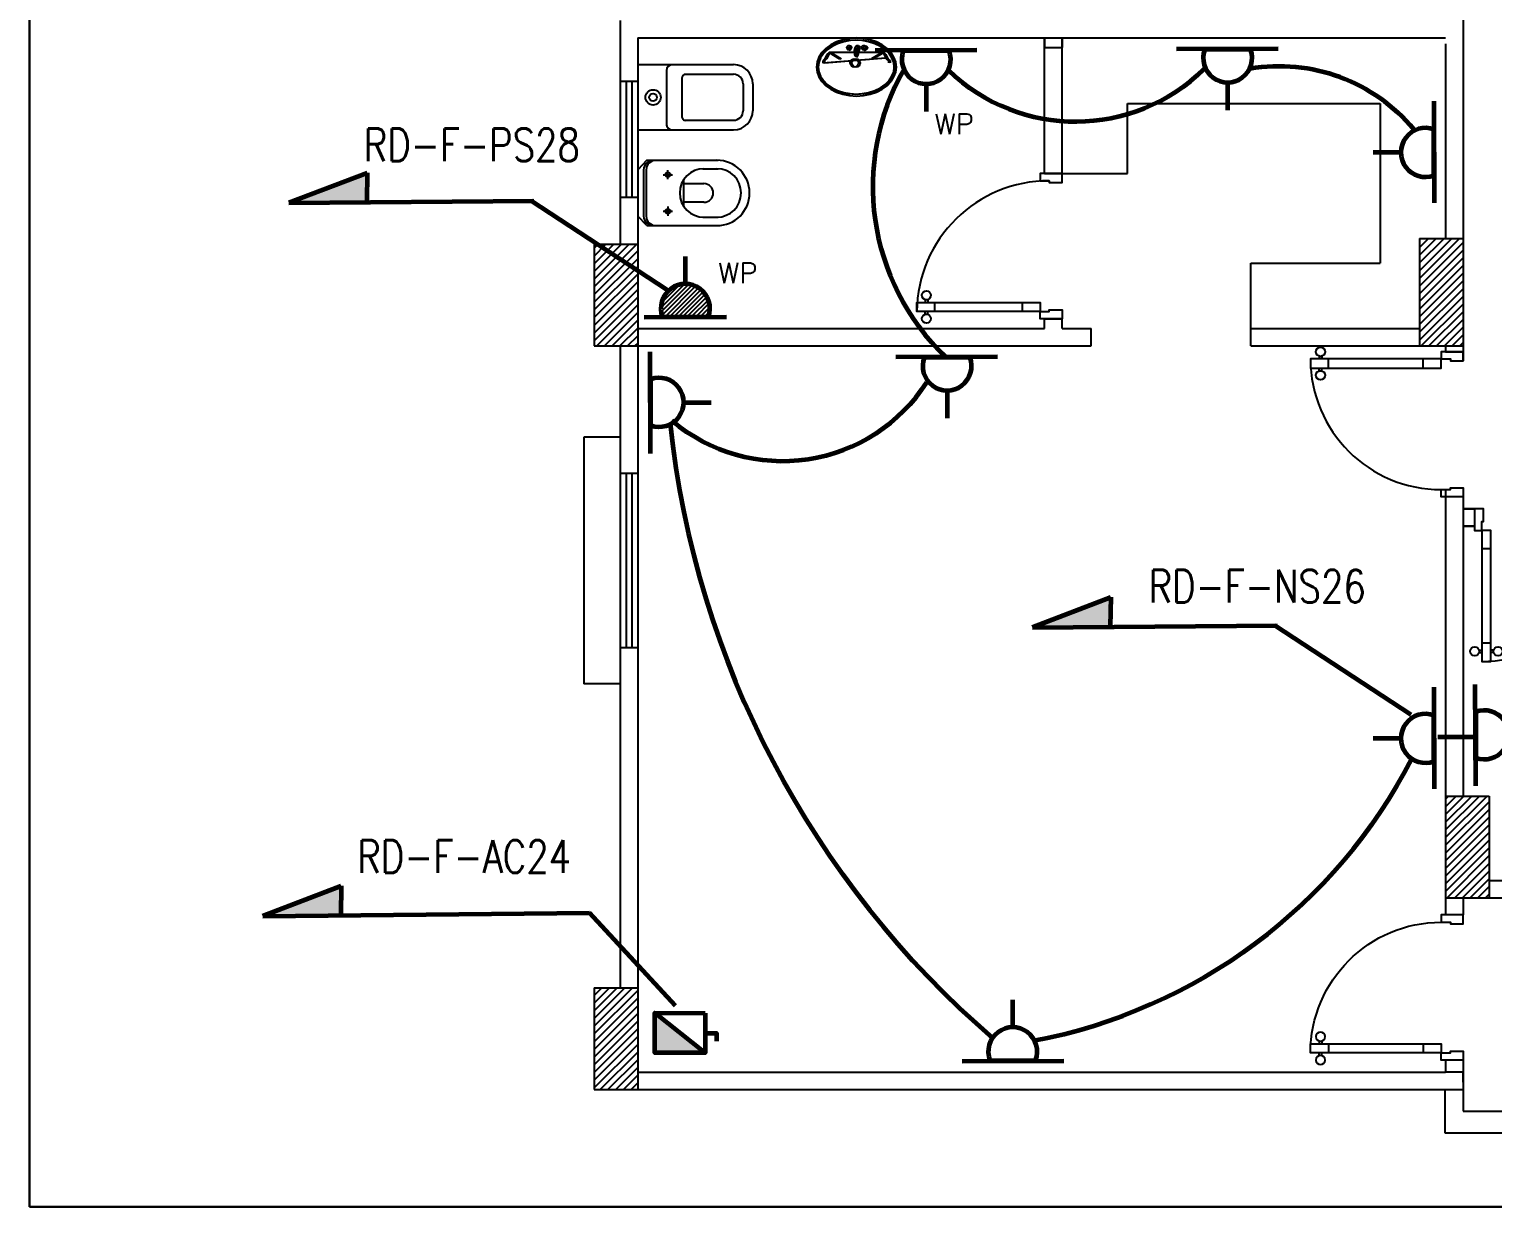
# Model space of a CAD drawing. Header units: millimetres. Extents: x -210 to 391, y -770 to -263.
# Drawn here: x -209.9 to -35.5, y -770.2 to -629.9 of the extents above; entities that cross this region are included whole.
import ezdxf
from ezdxf.enums import TextEntityAlignment as Align

# ---------------------------------------------------------------- set-up
doc = ezdxf.new("R2010")
doc.units = ezdxf.units.MM
doc.header["$MEASUREMENT"] = 0
for name, color, linetype in [('BATH', 4, 'Continuous'), ('COL', 6, 'Continuous'), ('DOOR', 1, 'Continuous'), ('hh', 2, 'Continuous'), ('TEXT', 3, 'Continuous'), ('veportes', 5, 'Continuous'), ('WALL', 5, 'Continuous')]:
    doc.layers.add(name, color=color, linetype=linetype)
for name, color, linetype, lineweight in [('circuits1', 3, 'Continuous', 60), ('frame', 5, 'Continuous', 30), ('sockets', 1, 'Continuous', 60), ('Wiring1', 6, 'Continuous', 60)]:
    doc.layers.add(name, color=color, linetype=linetype, lineweight=lineweight)
doc.styles.add('ROMDIM', font='romans.shx', dxfattribs={"width": 0.65})
pattern_1 = [(45, (4817.4196, 2599.4955), (-0.458930686, 0.458930686), [])]

# ---------------------------------------------------------------- blocks, each defined once
blk = doc.blocks.new('116')
at = {"layer": 'DOOR'}
for p, q in [((-0.132, 0.99), (-0.113, 0.99)), ((-0.132, 0.972), (-0.113, 0.972)), ((-0.113, 0.925), (-0.05, 0.925)), ((-0.03, 0.99), (-0.05, 0.99)), ((-0.03, 0.972), (-0.05, 0.972)), ((-0.113, 0.275), (-0.05, 0.275))]:
    blk.add_line(p, q, dxfattribs=at)
for points in [[(-0.05, 0.15), (-0.05, 1.05), (-0.113, 1.05), (-0.113, 0.15)], [(-1, 0), (-1, 0.15), (-0.95, 0.15), (-0.95, 0.087), (-0.938, 0.087), (-0.938, 0)], [(0, 0), (0, 0.15), (-0.05, 0.15), (-0.05, 0.087), (-0.062, 0.087), (-0.062, 0)]]:
    blk.add_lwpolyline(points, close=True, dxfattribs=at)
for centre in [(-0.162, 0.981), (-0.001, 0.981)]:
    blk.add_circle(centre, 0.0312, dxfattribs=at)
blk.add_arc((-0.05, 0.15), 0.9, 90, 180, dxfattribs=at)
blk = doc.blocks.new('A$C06642F28')
at = {"layer": 'DOOR'}
for p, q in [((0.275, 0.888), (0.275, 0.95)), ((0.877, 0.888), (0.877, 0.95)), ((0.924, 0.97), (0.924, 0.95)), ((0.942, 0.97), (0.942, 0.95)), ((0.924, 0.868), (0.924, 0.888)), ((0.942, 0.868), (0.942, 0.888))]:
    blk.add_line(p, q, dxfattribs=at)
for points in [[(0, 1), (0.15, 1), (0.15, 0.95), (0.088, 0.95), (0.088, 0.938), (0, 0.938)], [(0.15, 0.95), (1, 0.95), (1, 0.888), (0.15, 0.888)], [(0, 0), (0.15, 0), (0.15, 0.05), (0.088, 0.05), (0.088, 0.063), (0, 0.063)]]:
    blk.add_lwpolyline(points, close=True, dxfattribs=at)
for centre in [(0.933, 0.999), (0.933, 0.838)]:
    blk.add_circle(centre, 0.0312, dxfattribs=at)
blk.add_arc((0.09, 0.959), 0.909, 269.8324, 359.4559, dxfattribs=at)
blk = doc.blocks.new('BE-2')
at = {"layer": 'BATH', "color": 4, "linetype": 'Continuous'}
for p, q in [((-0.225, 0.064), (-0.225, 0.554)), ((-0.167, 0.448), (-0.167, 0.554)), ((0.167, 0.448), (0.167, 0.554)), ((0.225, 0.064), (0.225, 0.554)), ((-0.064, 0.456), (-0.064, 0.316)), ((0.064, 0.456), (0.064, 0.316)), ((-0.092, 0.316), (0.092, 0.316)), ((-0.094, 0.208), (-0.157, 0.208)), ((-0.126, 0.176), (-0.126, 0.24)), ((0.094, 0.208), (0.157, 0.208)), ((0.126, 0.176), (0.126, 0.24)), ((-0.225, 0.064), (-0.16, 0)), ((-0.16, 0.059), (0.16, 0.059)), ((-0.16, 0.04), (0.16, 0.04)), ((-0.16, 0), (0.16, 0)), ((0.225, 0.064), (0.16, 0))]:
    blk.add_line(p, q, dxfattribs=at)
for centre in [(-0.126, 0.208), (0.126, 0.208)]:
    blk.add_circle(centre, 0.0169, dxfattribs=at)
for centre, radius, start, end in [((0, 0.545), 0.225, 0, 180), ((0, 0.545), 0.167, 0, 180), ((0, 0.456), 0.0642, 360, 180), ((0, 0.456), 0.167, 180, 0), ((-0.16, 0.123), 0.0642, 180, 270), ((-0.16, 0.105), 0.0642, 180, 270), ((0.16, 0.123), 0.0642, 270, 0), ((0.16, 0.105), 0.0642, 270, 0)]:
    blk.add_arc(centre, radius, start, end, dxfattribs=at)
blk = doc.blocks.new('BE-1')
at = {"layer": 'BATH', "color": 4, "linetype": 'Continuous'}
for p, q in [((-0.317, 0.792), (-0.132, 0.792)), ((-0.317, 0.726), (-0.132, 0.726)), ((-0.449, 0), (-0.449, 0.66)), ((-0.383, 0.33), (-0.383, 0.66)), ((-0.066, 0.33), (-0.066, 0.66)), ((0, 0), (0, 0.66)), ((-0.356, 0.304), (-0.092, 0.304)), ((-0.409, 0.198), (-0.04, 0.198)), ((-0.449, 0), (0, 0))]:
    blk.add_line(p, q, dxfattribs=at)
for radius in [0.0528, 0.0264]:
    blk.add_circle((-0.224, 0.106), radius, dxfattribs=at)
for centre, radius, start, end in [((-0.317, 0.66), 0.132, 90, 180), ((-0.317, 0.66), 0.066, 90, 180), ((-0.132, 0.66), 0.132, 0, 90), ((-0.132, 0.66), 0.066, 0, 90), ((-0.356, 0.33), 0.0264, 180, 270), ((-0.092, 0.33), 0.0264, 270, 0), ((-0.409, 0.238), 0.0396, 180, 270), ((-0.04, 0.238), 0.0396, 270, 0)]:
    blk.add_arc(centre, radius, start, end, dxfattribs=at)
blk = doc.blocks.new('SKIN-3')
at = {"layer": 'BATH', "color": 4, "linetype": 'Continuous'}
for p, q in [((0, 0), (-0.0477, -0.0031)), ((0.0478, -0.0031), (0, 0)), ((-0.2381, -0.1), (-0.2584, -0.1317)), ((-0.2123, -0.0805), (-0.2391, -0.107)), ((-0.2106, -0.0714), (-0.2381, -0.1)), ((-0.2004, -0.0809), (-0.2271, -0.1073)), ((-0.1793, -0.0576), (-0.2123, -0.0805)), ((-0.1767, -0.0468), (-0.2106, -0.0714)), ((-0.1881, -0.1), (-0.2027, -0.1142)), ((-0.1673, -0.0579), (-0.2004, -0.0809)), ((-0.1762, -0.1003), (-0.1906, -0.1145)), ((0.1883, -0.1), (-0.1881, -0.1)), ((-0.1881, -0.1), (-0.1157, -0.1428)), ((-0.1411, -0.0391), (-0.1793, -0.0576)), ((-0.1375, -0.0268), (-0.1767, -0.0468)), ((0.188608, -0.1003), (-0.1762, -0.1003)), ((-0.1762, -0.1003), (-0.1037, -0.1432)), ((-0.1291, -0.0394), (-0.1673, -0.0579)), ((-0.0988, -0.0254), (-0.1411, -0.0391)), ((-0.094, -0.0121), (-0.1375, -0.0268)), ((-0.0868, -0.0257), (-0.1291, -0.0394)), ((-0.0537, -0.017), (-0.0988, -0.0254)), ((-0.0477, -0.0031), (-0.094, -0.0121)), ((-0.0418, -0.0174), (-0.0868, -0.0257)), ((-0.06735, -0.06421), (-0.067491, -0.065361)), ((-0.067491, -0.065361), (-0.067463, -0.066566)), ((-0.067463, -0.066566), (-0.067266, -0.067825)), ((-0.067041, -0.063115), (-0.06735, -0.06421)), ((-0.067266, -0.067825), (-0.0669, -0.069138)), ((-0.066563, -0.062072), (-0.067041, -0.063115)), ((-0.0669, -0.069138), (-0.066366, -0.070507)), ((-0.065916, -0.061085), (-0.066563, -0.062072)), ((-0.066366, -0.070507), (-0.065663, -0.071928)), ((-0.0651, -0.06015), (-0.065916, -0.061085)), ((-0.065663, -0.071928), (-0.064791, -0.073405)), ((-0.0642, -0.059273), (-0.0651, -0.06015)), ((-0.064791, -0.073405), (-0.06375, -0.074935)), ((-0.063299, -0.058452), (-0.0642, -0.059273)), ((-0.06375, -0.074935), (-0.062541, -0.07652)), ((-0.062397, -0.057688), (-0.063299, -0.058452)), ((-0.062541, -0.07652), (-0.061163, -0.078159)), ((-0.061494, -0.056979), (-0.062397, -0.057688)), ((-0.060591, -0.056328), (-0.061494, -0.056979)), ((-0.061163, -0.078159), (-0.059616, -0.079853)), ((-0.059687, -0.055733), (-0.060591, -0.056328)), ((-0.058782, -0.055195), (-0.059687, -0.055733)), ((-0.059616, -0.079853), (-0.0579, -0.0816)), ((-0.057875, -0.054713), (-0.058782, -0.055195)), ((-0.0579, -0.0816), (-0.056133, -0.079853)), ((-0.056969, -0.054289), (-0.057875, -0.054713)), ((-0.056062, -0.053921), (-0.056969, -0.054289)), ((-0.056133, -0.079853), (-0.054479, -0.078159)), ((-0.055154, -0.05361), (-0.056062, -0.053921)), ((-0.055416, -0.068566), (-0.055559, -0.069708)), ((-0.055559, -0.069708), (-0.05553, -0.070905)), ((-0.05553, -0.070905), (-0.055332, -0.072157)), ((-0.055105, -0.06748), (-0.055416, -0.068566)), ((-0.055332, -0.072157), (-0.054963, -0.073463)), ((-0.054244, -0.053354), (-0.055154, -0.05361)), ((-0.054624, -0.066448), (-0.055105, -0.06748)), ((-0.054963, -0.073463), (-0.054426, -0.074826)), ((-0.053973, -0.065472), (-0.054624, -0.066448)), ((-0.054479, -0.078159), (-0.05294, -0.07652)), ((-0.054426, -0.074826), (-0.053717, -0.076243)), ((-0.053335, -0.053156), (-0.054244, -0.053354)), ((-0.05315, -0.06455), (-0.053973, -0.065472)), ((-0.053717, -0.076243), (-0.05284, -0.077715)), ((-0.0072, -0.0141), (-0.0537, -0.017)), ((-0.052424, -0.053014), (-0.053335, -0.053156)), ((-0.052244, -0.063685), (-0.05315, -0.06455)), ((-0.05294, -0.07652), (-0.051513, -0.074935)), ((-0.05284, -0.077715), (-0.051791, -0.079241)), ((-0.051513, -0.052929), (-0.052424, -0.053014)), ((-0.051338, -0.062875), (-0.052244, -0.063685)), ((-0.051791, -0.079241), (-0.050574, -0.080824)), ((-0.0506, -0.0529), (-0.051513, -0.052929)), ((-0.051513, -0.074935), (-0.050202, -0.073405)), ((-0.050432, -0.062121), (-0.051338, -0.062875)), ((-0.049717, -0.052929), (-0.0506, -0.0529)), ((-0.050574, -0.080824), (-0.049186, -0.082461)), ((-0.049526, -0.061423), (-0.050432, -0.062121)), ((-0.050202, -0.073405), (-0.049004, -0.071928)), ((-0.04889, -0.053014), (-0.049717, -0.052929)), ((-0.04862, -0.060781), (-0.049526, -0.061423)), ((-0.049186, -0.082461), (-0.047629, -0.084153)), ((-0.049004, -0.071928), (-0.047921, -0.070507)), ((-0.04812, -0.053156), (-0.04889, -0.053014)), ((-0.047714, -0.060194), (-0.04862, -0.060781)), ((-0.047407, -0.053354), (-0.04812, -0.053156)), ((-0.047921, -0.070507), (-0.04695, -0.069138)), ((-0.046808, -0.059664), (-0.047714, -0.060194)), ((-0.047629, -0.084153), (-0.0459, -0.0859)), ((-0.046752, -0.05361), (-0.047407, -0.053354)), ((-0.04695, -0.069138), (-0.046095, -0.067825)), ((-0.0459, -0.059188), (-0.046808, -0.059664)), ((-0.046153, -0.053921), (-0.046752, -0.05361)), ((-0.045611, -0.054289), (-0.046153, -0.053921)), ((-0.046095, -0.067825), (-0.045354, -0.066566)), ((-0.044994, -0.05877), (-0.0459, -0.059188)), ((-0.0459, -0.0859), (-0.044145, -0.084153)), ((-0.045125, -0.054713), (-0.045611, -0.054289)), ((-0.045354, -0.066566), (-0.044727, -0.065361)), ((-0.044698, -0.055195), (-0.045125, -0.054713)), ((-0.044088, -0.058406), (-0.044994, -0.05877)), ((-0.044727, -0.065361), (-0.044213, -0.06421)), ((-0.044327, -0.055733), (-0.044698, -0.055195)), ((-0.044014, -0.056328), (-0.044327, -0.055733)), ((-0.044213, -0.06421), (-0.043814, -0.063115)), ((-0.044145, -0.084153), (-0.042502, -0.082461)), ((-0.043182, -0.058099), (-0.044088, -0.058406)), ((-0.043757, -0.056979), (-0.044014, -0.056328)), ((-0.043814, -0.063115), (-0.043529, -0.062072)), ((-0.043558, -0.057688), (-0.043757, -0.056979)), ((-0.043415, -0.058452), (-0.043558, -0.057688)), ((-0.043529, -0.062072), (-0.043358, -0.061085)), ((-0.043329, -0.059273), (-0.043415, -0.058452)), ((-0.043358, -0.061085), (-0.0433, -0.06015)), ((-0.0433, -0.06015), (-0.043329, -0.059273)), ((-0.042276, -0.057847), (-0.043182, -0.058099)), ((-0.042502, -0.082461), (-0.040973, -0.080824)), ((-0.04137, -0.057652), (-0.042276, -0.057847)), ((0.0048, -0.0145), (-0.0418, -0.0174)), ((-0.040464, -0.057512), (-0.04137, -0.057652)), ((-0.040973, -0.080824), (-0.039557, -0.079241)), ((-0.039558, -0.057428), (-0.040464, -0.057512)), ((-0.03865, -0.0574), (-0.039558, -0.057428)), ((-0.039557, -0.079241), (-0.038255, -0.077715)), ((-0.037773, -0.057428), (-0.03865, -0.0574)), ((-0.038255, -0.077715), (-0.037065, -0.076243)), ((-0.036952, -0.057512), (-0.037773, -0.057428)), ((-0.037065, -0.076243), (-0.035989, -0.074826)), ((-0.036188, -0.057652), (-0.036952, -0.057512)), ((-0.035479, -0.057847), (-0.036188, -0.057652)), ((-0.035989, -0.074826), (-0.035025, -0.073463)), ((-0.034828, -0.058099), (-0.035479, -0.057847)), ((-0.035025, -0.073463), (-0.034176, -0.072157)), ((-0.034233, -0.058406), (-0.034828, -0.058099)), ((-0.033695, -0.05877), (-0.034233, -0.058406)), ((-0.034176, -0.072157), (-0.03344, -0.070905)), ((-0.033213, -0.059188), (-0.033695, -0.05877)), ((-0.03344, -0.070905), (-0.032817, -0.069708)), ((-0.032789, -0.059664), (-0.033213, -0.059188)), ((-0.032817, -0.069708), (-0.032307, -0.068566)), ((-0.032421, -0.060194), (-0.032789, -0.059664)), ((-0.03211, -0.060781), (-0.032421, -0.060194)), ((-0.032307, -0.068566), (-0.031911, -0.06748)), ((-0.031854, -0.061423), (-0.03211, -0.060781)), ((-0.031911, -0.06748), (-0.031627, -0.066448)), ((-0.031656, -0.062121), (-0.031854, -0.061423)), ((-0.031514, -0.062875), (-0.031656, -0.062121)), ((-0.031627, -0.066448), (-0.031457, -0.065472)), ((-0.031429, -0.063685), (-0.031514, -0.062875)), ((-0.031457, -0.065472), (-0.0314, -0.06455)), ((-0.0314, -0.06455), (-0.031429, -0.063685)), ((-0.014288, -0.084322), (-0.0144, -0.08865)), ((-0.0144, -0.08865), (-0.014372, -0.09298)), ((-0.014372, -0.09298), (-0.014288, -0.09703)), ((-0.013949, -0.080272), (-0.014288, -0.084322)), ((-0.014288, -0.09703), (-0.014148, -0.100801)), ((-0.013385, -0.076502), (-0.013949, -0.080272)), ((-0.012594, -0.07301), (-0.013385, -0.076502)), ((-0.011579, -0.069799), (-0.012594, -0.07301)), ((-0.010337, -0.066866), (-0.011579, -0.069799)), ((-0.00887, -0.064213), (-0.010337, -0.066866)), ((-0.007175, -0.061838), (-0.00887, -0.064213)), ((0.0394, -0.017), (-0.0072, -0.0141)), ((-0.005257, -0.059744), (-0.007175, -0.061838)), ((-0.003112, -0.057928), (-0.005257, -0.059744)), ((-0.000741, -0.056392), (-0.003112, -0.057928)), ((-0.002387, -0.088778), (-0.0025, -0.0931)), ((-0.0025, -0.0931), (-0.002472, -0.097424)), ((-0.002472, -0.097424), (-0.002386, -0.101468)), ((-0.002047, -0.084734), (-0.002387, -0.088778)), ((-0.001481, -0.080969), (-0.002047, -0.084734)), ((-0.000688, -0.077482), (-0.001481, -0.080969)), ((0.001856, -0.055135), (-0.000741, -0.056392)), ((0.000331, -0.074275), (-0.000688, -0.077482)), ((0.001577, -0.071346), (0.000331, -0.074275)), ((0.00305, -0.068697), (0.001577, -0.071346)), ((0.004677, -0.054158), (0.001856, -0.055135)), ((0.00475, -0.066325), (0.00305, -0.068697)), ((0.003209, -0.101778), (0.004651, -0.096471)), ((0.004651, -0.096471), (0.006149, -0.090606)), ((0.007726, -0.053459), (0.004677, -0.054158)), ((0.006675, -0.064234), (0.00475, -0.066325)), ((0.0513, -0.0174), (0.0048, -0.0145)), ((0.006149, -0.090606), (0.007706, -0.084182)), ((0.008827, -0.062421), (0.006675, -0.064234)), ((0.007706, -0.084182), (0.009318, -0.0772)), ((0.010999, -0.05304), (0.007726, -0.053459)), ((0.011206, -0.060888), (0.008827, -0.062421)), ((0.009318, -0.0772), (0.010988, -0.069659)), ((0.010988, -0.069659), (0.012715, -0.061559)), ((0.0145, -0.0529), (0.010999, -0.05304)), ((0.013812, -0.059632), (0.011206, -0.060888)), ((0.012715, -0.061559), (0.0145, -0.0529)), ((0.016644, -0.058656), (0.013812, -0.059632)), ((0.019703, -0.057958), (0.016644, -0.058656)), ((0.016698, -0.10091), (0.018192, -0.095053)), ((0.018192, -0.095053), (0.019743, -0.088638)), ((0.022988, -0.05754), (0.019703, -0.057958)), ((0.019743, -0.088638), (0.021348, -0.081666)), ((0.021348, -0.081666), (0.02301, -0.074135)), ((0.0265, -0.0574), (0.022988, -0.05754)), ((0.02301, -0.074135), (0.024727, -0.066047)), ((0.024727, -0.066047), (0.0265, -0.0574)), ((0.033984, -0.06421), (0.033841, -0.065361)), ((0.033841, -0.065361), (0.03387, -0.066566)), ((0.03387, -0.066566), (0.034068, -0.067825)), ((0.034295, -0.063115), (0.033984, -0.06421)), ((0.034068, -0.067825), (0.034437, -0.069138)), ((0.034776, -0.062072), (0.034295, -0.063115)), ((0.034437, -0.069138), (0.034974, -0.070507)), ((0.035427, -0.061085), (0.034776, -0.062072)), ((0.034974, -0.070507), (0.035683, -0.071928)), ((0.03625, -0.06015), (0.035427, -0.061085)), ((0.035683, -0.071928), (0.03656, -0.073405)), ((0.037155, -0.059273), (0.03625, -0.06015)), ((0.03656, -0.073405), (0.037609, -0.074935)), ((0.038061, -0.058452), (0.037155, -0.059273)), ((0.037609, -0.074935), (0.038826, -0.07652)), ((0.038965, -0.057688), (0.038061, -0.058452)), ((0.038826, -0.07652), (0.040214, -0.078159)), ((0.039871, -0.056979), (0.038965, -0.057688)), ((0.0844, -0.0254), (0.0394, -0.017)), ((0.040775, -0.056328), (0.039871, -0.056979)), ((0.040214, -0.078159), (0.041771, -0.079853)), ((0.04168, -0.055733), (0.040775, -0.056328)), ((0.042583, -0.055195), (0.04168, -0.055733)), ((0.041771, -0.079853), (0.0435, -0.0816)), ((0.043487, -0.054713), (0.042583, -0.055195)), ((0.044389, -0.054289), (0.043487, -0.054713)), ((0.0435, -0.0816), (0.046982, -0.079853)), ((0.045292, -0.053921), (0.044389, -0.054289)), ((0.046194, -0.05361), (0.045292, -0.053921)), ((0.04595, -0.068566), (0.045809, -0.069708)), ((0.045809, -0.069708), (0.045837, -0.070905)), ((0.045837, -0.070905), (0.046034, -0.072157)), ((0.046259, -0.06748), (0.04595, -0.068566)), ((0.046034, -0.072157), (0.0464, -0.073463)), ((0.047096, -0.053354), (0.046194, -0.05361)), ((0.046737, -0.066448), (0.046259, -0.06748)), ((0.0464, -0.073463), (0.046934, -0.074826)), ((0.047384, -0.065472), (0.046737, -0.066448)), ((0.046934, -0.074826), (0.047637, -0.076243)), ((0.046982, -0.079853), (0.050182, -0.078159)), ((0.047997, -0.053156), (0.047096, -0.053354)), ((0.0482, -0.06455), (0.047384, -0.065472)), ((0.047637, -0.076243), (0.048509, -0.077715)), ((0.0941, -0.0121), (0.0478, -0.0031)), ((0.048899, -0.053014), (0.047997, -0.053156)), ((0.0491, -0.063685), (0.0482, -0.06455)), ((0.048509, -0.077715), (0.04955, -0.079241)), ((0.049799, -0.052929), (0.048899, -0.053014)), ((0.05, -0.062875), (0.0491, -0.063685)), ((0.04955, -0.079241), (0.050759, -0.080824)), ((0.0507, -0.0529), (0.049799, -0.052929)), ((0.050901, -0.062121), (0.05, -0.062875)), ((0.050182, -0.078159), (0.053098, -0.07652)), ((0.0516, -0.052929), (0.0507, -0.0529)), ((0.050759, -0.080824), (0.052137, -0.082461)), ((0.051803, -0.061423), (0.050901, -0.062121)), ((0.0964, -0.0257), (0.0513, -0.0174)), ((0.052501, -0.053014), (0.0516, -0.052929)), ((0.052704, -0.060781), (0.051803, -0.061423)), ((0.052137, -0.082461), (0.053684, -0.084153)), ((0.053403, -0.053156), (0.052501, -0.053014)), ((0.053606, -0.060194), (0.052704, -0.060781)), ((0.053098, -0.07652), (0.055731, -0.074935)), ((0.054306, -0.053354), (0.053403, -0.053156)), ((0.054508, -0.059664), (0.053606, -0.060194)), ((0.053684, -0.084153), (0.0554, -0.0859)), ((0.055209, -0.05361), (0.054306, -0.053354)), ((0.055412, -0.059188), (0.054508, -0.059664)), ((0.056113, -0.053921), (0.055209, -0.05361)), ((0.0554, -0.0859), (0.058883, -0.084153)), ((0.056314, -0.05877), (0.055412, -0.059188)), ((0.055731, -0.074935), (0.058079, -0.073405)), ((0.057018, -0.054289), (0.056113, -0.053921)), ((0.057218, -0.058406), (0.056314, -0.05877)), ((0.057925, -0.054713), (0.057018, -0.054289)), ((0.058122, -0.058099), (0.057218, -0.058406)), ((0.058831, -0.055195), (0.057925, -0.054713)), ((0.058079, -0.073405), (0.060144, -0.071928)), ((0.059027, -0.057847), (0.058122, -0.058099)), ((0.059738, -0.055733), (0.058831, -0.055195)), ((0.058883, -0.084153), (0.062083, -0.082461)), ((0.059931, -0.057652), (0.059027, -0.057847)), ((0.060646, -0.056328), (0.059738, -0.055733)), ((0.060837, -0.057512), (0.059931, -0.057652)), ((0.060144, -0.071928), (0.061926, -0.070507)), ((0.061556, -0.056979), (0.060646, -0.056328)), ((0.061743, -0.057428), (0.060837, -0.057512)), ((0.062465, -0.057688), (0.061556, -0.056979)), ((0.06265, -0.0574), (0.061743, -0.057428)), ((0.061926, -0.070507), (0.063425, -0.069138)), ((0.062083, -0.082461), (0.065, -0.080824)), ((0.063376, -0.058452), (0.062465, -0.057688)), ((0.063556, -0.057428), (0.06265, -0.0574)), ((0.064287, -0.059273), (0.063376, -0.058452)), ((0.063425, -0.069138), (0.064639, -0.067825)), ((0.064462, -0.057512), (0.063556, -0.057428)), ((0.0652, -0.06015), (0.064287, -0.059273)), ((0.065368, -0.057652), (0.064462, -0.057512)), ((0.064639, -0.067825), (0.06557, -0.066566)), ((0.065, -0.080824), (0.067634, -0.079241)), ((0.06597, -0.061085), (0.0652, -0.06015)), ((0.066274, -0.057847), (0.065368, -0.057652)), ((0.06557, -0.066566), (0.066217, -0.065361)), ((0.066457, -0.062072), (0.06597, -0.061085)), ((0.066217, -0.065361), (0.066581, -0.06421)), ((0.06718, -0.058099), (0.066274, -0.057847)), ((0.066661, -0.063115), (0.066457, -0.062072)), ((0.066581, -0.06421), (0.066661, -0.063115)), ((0.068086, -0.058406), (0.06718, -0.058099)), ((0.067634, -0.079241), (0.069984, -0.077715)), ((0.068992, -0.05877), (0.068086, -0.058406)), ((0.0699, -0.059188), (0.068992, -0.05877)), ((0.070806, -0.059664), (0.0699, -0.059188)), ((0.069984, -0.077715), (0.072051, -0.076243)), ((0.071712, -0.060194), (0.070806, -0.059664)), ((0.072618, -0.060781), (0.071712, -0.060194)), ((0.072051, -0.076243), (0.073835, -0.074826)), ((0.073524, -0.061423), (0.072618, -0.060781)), ((0.07443, -0.062121), (0.073524, -0.061423)), ((0.073835, -0.074826), (0.075337, -0.073463)), ((0.075336, -0.062875), (0.07443, -0.062121)), ((0.076242, -0.063685), (0.075336, -0.062875)), ((0.075337, -0.073463), (0.076554, -0.072157)), ((0.07715, -0.06455), (0.076242, -0.063685)), ((0.076554, -0.072157), (0.077489, -0.070905)), ((0.077914, -0.065472), (0.07715, -0.06455)), ((0.077489, -0.070905), (0.07814, -0.069708)), ((0.078395, -0.066448), (0.077914, -0.065472)), ((0.07814, -0.069708), (0.078509, -0.068566)), ((0.078593, -0.06748), (0.078395, -0.066448)), ((0.078509, -0.068566), (0.078593, -0.06748)), ((0.1268, -0.0391), (0.0844, -0.0254)), ((0.1376, -0.0268), (0.0941, -0.0121)), ((0.1388, -0.0394), (0.0964, -0.0257)), ((0.1764, -0.1003), (0.1039, -0.1432)), ((0.1883, -0.1), (0.1159, -0.1428)), ((0.1649, -0.0576), (0.1268, -0.0391)), ((0.1768, -0.0468), (0.1376, -0.0268)), ((0.1769, -0.0579), (0.1388, -0.0394)), ((0.198, -0.0805), (0.1649, -0.0576)), ((0.1764, -0.1003), (0.1908, -0.1145)), ((0.2107, -0.0714), (0.1768, -0.0468)), ((0.21, -0.0809), (0.1769, -0.0579)), ((0.1883, -0.1), (0.2029, -0.1142)), ((0.2027, -0.1142), (0.1883, -0.1)), ((0.2248, -0.107), (0.198, -0.0805)), ((0.2368, -0.1073), (0.21, -0.0809)), ((0.2382, -0.1), (0.2107, -0.0714)), ((0.2585, -0.1317), (0.2382, -0.1)), ((-0.2708, -0.1652), (-0.2749, -0.2)), ((-0.2709, -0.1677), (-0.2749, -0.1999)), ((-0.2749, -0.1999), (-0.2709, -0.2321)), ((-0.2749, -0.2), (-0.2708, -0.2348)), ((-0.2588, -0.1364), (-0.2709, -0.1677)), ((-0.2584, -0.1317), (-0.2708, -0.1652)), ((-0.2589, -0.168), (-0.263, -0.2003)), ((-0.263, -0.2003), (-0.2589, -0.2325)), ((-0.2468, -0.1367), (-0.2589, -0.168)), ((-0.2391, -0.107), (-0.2588, -0.1364)), ((-0.2271, -0.1073), (-0.2468, -0.1367)), ((-0.2316, -0.1714), (0.201532, -0.135742)), ((-0.217, -0.1428), (-0.2316, -0.157)), ((-0.2316, -0.157), (-0.2316, -0.1714)), ((-0.2316, -0.1714), (-0.2316, -0.1714)), ((-0.2196, -0.1717), (0.20222, -0.137105)), ((-0.2051, -0.1432), (-0.2196, -0.1574)), ((-0.2196, -0.1574), (-0.2196, -0.1717)), ((-0.2196, -0.1717), (-0.2196, -0.1717)), ((-0.2027, -0.1142), (-0.217, -0.1428)), ((-0.1906, -0.1145), (-0.2051, -0.1432)), ((-0.0433, -0.17135), (-0.041096, -0.160424)), ((-0.041096, -0.182276), (-0.0433, -0.17135)), ((-0.041096, -0.160424), (-0.034821, -0.151162)), ((-0.034821, -0.191538), (-0.041096, -0.182276)), ((-0.034821, -0.151162), (-0.025429, -0.144973)), ((-0.025429, -0.197727), (-0.034821, -0.191538)), ((-0.0313, -0.17175), (-0.0291, -0.160824)), ((-0.0291, -0.182676), (-0.0313, -0.17175)), ((-0.0291, -0.160824), (-0.022835, -0.151562)), ((-0.022835, -0.191938), (-0.0291, -0.182676)), ((-0.025429, -0.144973), (-0.01435, -0.1428)), ((-0.01435, -0.1999), (-0.025429, -0.197727)), ((-0.022835, -0.151562), (-0.01346, -0.145373)), ((-0.01346, -0.198127), (-0.022835, -0.191938)), ((-0.01435, -0.1428), (-0.003271, -0.144973)), ((-0.003271, -0.197727), (-0.01435, -0.1999)), ((-0.01435, -0.1999), (-0.01435, -0.1999)), ((-0.014148, -0.100801), (-0.01395, -0.104291)), ((-0.01395, -0.104291), (-0.013698, -0.107504)), ((-0.013698, -0.107504), (-0.013388, -0.110436)), ((-0.01346, -0.145373), (-0.0024, -0.1432)), ((-0.0024, -0.2003), (-0.01346, -0.198127)), ((-0.013388, -0.110436), (-0.013022, -0.11309)), ((-0.013022, -0.11309), (-0.0126, -0.115463)), ((-0.0126, -0.115463), (-0.012122, -0.117559)), ((-0.012122, -0.117559), (-0.011588, -0.119374)), ((-0.011588, -0.119374), (-0.010998, -0.12091)), ((-0.010998, -0.12091), (-0.01035, -0.122166)), ((-0.01035, -0.122166), (-0.009648, -0.123144)), ((-0.009648, -0.123144), (-0.008888, -0.123842)), ((-0.008888, -0.123842), (-0.008072, -0.124261)), ((-0.008072, -0.124261), (-0.0072, -0.1244)), ((-0.0072, -0.1244), (-0.006272, -0.124121)), ((-0.006272, -0.124121), (-0.005286, -0.123283)), ((-0.005286, -0.123283), (-0.004244, -0.121887)), ((-0.004244, -0.121887), (-0.003144, -0.119932)), ((-0.003271, -0.144973), (0.006121, -0.151162)), ((0.006121, -0.191538), (-0.003271, -0.197727)), ((-0.003144, -0.119932), (-0.001988, -0.117419)), ((-0.0024, -0.1432), (0.00866, -0.145373)), ((0.00866, -0.198127), (-0.0024, -0.2003)), ((-0.0024, -0.2003), (-0.0024, -0.2003)), ((-0.002386, -0.101468), (-0.002244, -0.105233)), ((-0.002244, -0.105233), (-0.002044, -0.108719)), ((-0.002044, -0.108719), (-0.001788, -0.111927)), ((-0.001988, -0.117419), (-0.000774, -0.114346)), ((-0.001788, -0.111927), (-0.001474, -0.114855)), ((-0.001474, -0.114855), (-0.001104, -0.117505)), ((-0.001104, -0.117505), (-0.000675, -0.119875)), ((-0.000774, -0.114346), (0.000496, -0.110715)), ((-0.000675, -0.119875), (-0.000191, -0.121968)), ((-0.000191, -0.121968), (0.000351, -0.123781)), ((0.000351, -0.123781), (0.000949, -0.125315)), ((0.000496, -0.110715), (0.001825, -0.106525)), ((0.000949, -0.125315), (0.001606, -0.126569)), ((0.001606, -0.126569), (0.002318, -0.127546)), ((0.001825, -0.106525), (0.003209, -0.101778)), ((0.002318, -0.127546), (0.003088, -0.128243)), ((0.003088, -0.128243), (0.003915, -0.128661)), ((0.003915, -0.128661), (0.0048, -0.1288)), ((0.0048, -0.1288), (0.005739, -0.128522)), ((0.005739, -0.128522), (0.006735, -0.127685)), ((0.006121, -0.151162), (0.012396, -0.160424)), ((0.012396, -0.182276), (0.006121, -0.191538)), ((0.006735, -0.127685), (0.007786, -0.126291)), ((0.007786, -0.126291), (0.008893, -0.124338)), ((0.00866, -0.145373), (0.018035, -0.151562)), ((0.018035, -0.191938), (0.00866, -0.198127)), ((0.008893, -0.124338), (0.010054, -0.121829)), ((0.010054, -0.121829), (0.011272, -0.11876)), ((0.011272, -0.11876), (0.012545, -0.115135)), ((0.012396, -0.160424), (0.0146, -0.17135)), ((0.0146, -0.17135), (0.012396, -0.182276)), ((0.012545, -0.115135), (0.013875, -0.11095)), ((0.013875, -0.11095), (0.015258, -0.106209)), ((0.015258, -0.106209), (0.016698, -0.10091)), ((0.018035, -0.151562), (0.0243, -0.160824)), ((0.0243, -0.182676), (0.018035, -0.191938)), ((0.0243, -0.160824), (0.0265, -0.17175)), ((0.0265, -0.17175), (0.0243, -0.182676)), ((0.1908, -0.1145), (0.2053, -0.1432)), ((0.2172, -0.1428), (0.2027, -0.1142)), ((0.2029, -0.1142), (0.2172, -0.1428)), ((0.2053, -0.1432), (0.2198, -0.1574)), ((0.2172, -0.1428), (0.2318, -0.157)), ((0.2316, -0.1714), (0.2172, -0.1428)), ((0.2198, -0.1574), (0.2198, -0.1717)), ((0.2198, -0.1717), (0.2198, -0.1717)), ((0.2445, -0.1364), (0.2248, -0.107)), ((0.2318, -0.157), (0.2318, -0.1714)), ((0.2318, -0.1714), (0.2318, -0.1714)), ((0.2564, -0.1367), (0.2368, -0.1073)), ((0.2565, -0.1677), (0.2445, -0.1364)), ((0.2685, -0.168), (0.2564, -0.1367)), ((0.2606, -0.1999), (0.2565, -0.1677)), ((0.2565, -0.2321), (0.2606, -0.1999)), ((0.2709, -0.1652), (0.2585, -0.1317)), ((0.2726, -0.2003), (0.2685, -0.168)), ((0.2685, -0.2325), (0.2726, -0.2003)), ((0.2751, -0.2), (0.2709, -0.1652)), ((0.2709, -0.2348), (0.2751, -0.2)), ((-0.2709, -0.2321), (-0.2588, -0.2634)), ((-0.2708, -0.2348), (-0.2584, -0.2683)), ((-0.2589, -0.2325), (-0.2468, -0.2638)), ((-0.2588, -0.2634), (-0.2391, -0.2928)), ((-0.2584, -0.2683), (-0.2381, -0.3)), ((-0.2468, -0.2638), (-0.2271, -0.2931)), ((-0.2391, -0.2928), (-0.2123, -0.3193)), ((-0.2381, -0.3), (-0.2106, -0.3286)), ((-0.2271, -0.2931), (-0.2004, -0.3197)), ((0.198, -0.3193), (0.2248, -0.2928)), ((0.21, -0.3197), (0.2368, -0.2931)), ((0.2107, -0.3286), (0.2382, -0.3)), ((0.2248, -0.2928), (0.2445, -0.2634)), ((0.2368, -0.2931), (0.2564, -0.2638)), ((0.2382, -0.3), (0.2585, -0.2683)), ((0.2445, -0.2634), (0.2565, -0.2321)), ((0.2564, -0.2638), (0.2685, -0.2325)), ((0.2585, -0.2683), (0.2709, -0.2348)), ((-0.2123, -0.3193), (-0.1793, -0.3423)), ((-0.2106, -0.3286), (-0.1767, -0.3532)), ((-0.2004, -0.3197), (-0.1673, -0.3425)), ((-0.1793, -0.3423), (-0.1411, -0.3608)), ((-0.1767, -0.3532), (-0.1375, -0.3732)), ((-0.1673, -0.3425), (-0.1291, -0.3611)), ((-0.1411, -0.3608), (-0.0988, -0.3745)), ((-0.1375, -0.3732), (-0.094, -0.3879)), ((-0.1291, -0.3611), (-0.0868, -0.3748)), ((-0.0988, -0.3745), (-0.0537, -0.3828)), ((-0.094, -0.3879), (-0.0477, -0.3969)), ((-0.0868, -0.3748), (-0.0418, -0.3832)), ((-0.0537, -0.3828), (-0.0072, -0.3857)), ((-0.0477, -0.3969), (0, -0.4)), ((-0.0418, -0.3832), (0.0048, -0.386)), ((-0.0072, -0.3857), (0.0394, -0.3828)), ((0, -0.4), (0.0478, -0.3969)), ((0.0048, -0.386), (0.0513, -0.3832)), ((0.0394, -0.3828), (0.0844, -0.3745)), ((0.0478, -0.3969), (0.0941, -0.3879)), ((0.0513, -0.3832), (0.0964, -0.3748)), ((0.0844, -0.3745), (0.1268, -0.3608)), ((0.0941, -0.3879), (0.1376, -0.3732)), ((0.0964, -0.3748), (0.1388, -0.3611)), ((0.1268, -0.3608), (0.1649, -0.3423)), ((0.1376, -0.3732), (0.1768, -0.3532)), ((0.1388, -0.3611), (0.1769, -0.3425)), ((0.1649, -0.3423), (0.198, -0.3193)), ((0.1768, -0.3532), (0.2107, -0.3286)), ((0.1769, -0.3425), (0.21, -0.3197))]:
    blk.add_line(p, q, dxfattribs=at)
blk = doc.blocks.new('E-S03')
at = {"lineweight": 60}
blk.add_line((-412, 177), (418, 180), dxfattribs=at)
at = {"layer": 'sockets', "color": 4, "linetype": 'Continuous'}
blk.add_line((0, 453), (0, 678), dxfattribs=at)
at = {"layer": 'sockets', "color": 0, "linetype": 'Continuous'}
blk.add_line((-187, 183), (187, 183), dxfattribs=at)
blk.add_arc((0, 253), 200, 339.5371, 200.4629, dxfattribs=at)
blk = doc.blocks.new('S-WE-P')
at = {"layer": 'veportes', "linetype": 'Continuous'}
h = blk.add_hatch(dxfattribs=at)
h.set_pattern_fill('ANSI31', color=1, scale=125, style=0)
h.set_pattern_definition([(45, (27672.245, -14081.706), (-11.04854346, 11.04854346), [])])
edge = h.paths.add_edge_path()
edge.add_arc((560467.5, 115150.6), 122.5, 339.53713, 560.46287)
edge.add_line((560352.7, 115107.8), (560582.3, 115107.8))
at = {"lineweight": 60}
blk.add_line((560253.3, 115106.1), (560668.2, 115107.6), dxfattribs=at)
at = {"layer": 'sockets', "color": 4, "linetype": 'Continuous'}
blk.add_line((560461.1, 115274), (560461.1, 115413.2), dxfattribs=at)
at = {"layer": 'sockets', "color": 0, "linetype": 'Continuous'}
blk.add_line((560345.1, 115106.9), (560577, 115106.9), dxfattribs=at)
blk.add_ellipse((560461.1, 115150.2), major_axis=(0, 123.8), ratio=1, start_param=4.355134, end_param=8.211016, dxfattribs=at)
blk = doc.blocks.new('Weather proof normal socket')
at = {"layer": 'sockets', "xscale": 0.0008426878023436789, "yscale": 0.000842687807468533, "zscale": 0.000842687806443482, "rotation": 180}
blk.add_blockref('E-S03', (-444.868, -284.752), dxfattribs=at)
blk = doc.blocks.new('disconnecting switch')
at = {"layer": 'sockets'}
h = blk.add_hatch(color=256, dxfattribs=at)
h.dxf.hatch_style = 1
h.paths.add_polyline_path([(31.415, 12.166), (31.134, 11.81), (31.415, 11.81)])
blk.add_line((31.415, 12.166), (31.134, 11.81), dxfattribs=at)
blk.add_lwpolyline([(31.275, 12.166), (31.275, 12.246), (31.332, 12.246)], dxfattribs=at)
blk.add_lwpolyline([(31.134, 12.166), (31.415, 12.166), (31.415, 11.81), (31.134, 11.81)], close=True, dxfattribs=at)

msp = doc.modelspace()

# ---------------------------------------------------------------- hatches: boundary and pattern name
at = {"layer": 'circuits1'}
h = msp.add_hatch(color=5, dxfattribs=at)
h.dxf.hatch_style = 1
h.paths.add_polyline_path([(-169.59, -647.05), (-169.65, -650.5), (-178.93, -650.63)])
h = msp.add_hatch(color=5, dxfattribs=at)
h.dxf.hatch_style = 1
h.paths.add_polyline_path([(-81.03, -697.65), (-81.08, -701.09), (-90.36, -701.22)])
h = msp.add_hatch(color=5, dxfattribs=at)
h.dxf.hatch_style = 1
h.paths.add_polyline_path([(-172.7, -732.04), (-172.76, -735.49), (-182.04, -735.62)])
at = {"layer": 'hh', "linetype": 'ByBlock'}
h = msp.add_hatch(dxfattribs=at)
h.set_pattern_fill('ANSI31', color=256, scale=5.192208, style=0)
h.set_pattern_definition(pattern_1)
h.paths.add_polyline_path([(-39.08, -654.85), (-44.28, -654.85), (-44.28, -667.66), (-39.08, -667.66)])
h = msp.add_hatch(dxfattribs=at)
h.set_pattern_fill('ANSI31', color=256, scale=5.192208, style=0)
h.set_pattern_definition(pattern_1)
h.paths.add_polyline_path([(-137.39, -655.54), (-142.58, -655.54), (-142.58, -667.66), (-137.39, -667.66)])
h = msp.add_hatch(dxfattribs=at)
h.set_pattern_fill('ANSI31', color=256, scale=5.192208, style=0)
h.set_pattern_definition(pattern_1)
h.paths.add_polyline_path([(-35.97, -721.31), (-41.16, -721.31), (-41.16, -733.43), (-35.97, -733.43)])
h = msp.add_hatch(dxfattribs=at)
h.set_pattern_fill('ANSI31', color=256, scale=5.192208, style=0)
h.set_pattern_definition(pattern_1)
h.paths.add_polyline_path([(-137.39, -744.16), (-142.58, -744.16), (-142.58, -756.27), (-137.39, -756.27)])

# ---------------------------------------------------------------- linework, layer by layer
at = {"layer": 'circuits1'}
for p, q in [((-178.94, -650.59, -20202.78), (-169.61, -647.02, -20202.78)), ((-169.61, -647.02, -20202.78), (-169.66, -650.46, -20202.78)), ((-178.93, -650.62, -20202.78), (-149.78, -650.39, -20202.78)), ((-133.84, -661.04, -20202.78), (-150.06, -650.37, -20202.78)), ((-90.37, -701.19, -20202.78), (-81.04, -697.61, -20202.78)), ((-81.04, -697.61, -20202.78), (-81.1, -701.06, -20202.78)), ((-90.36, -701.21, -20202.78), (-61.22, -700.98, -20202.78)), ((-45.27, -711.63, -20202.78), (-61.49, -700.97, -20202.78)), ((-182.05, -735.58, -20202.78), (-172.72, -732.01, -20202.78)), ((-172.72, -732.01, -20202.78), (-172.77, -735.45, -20202.78)), ((-182.04, -735.61, -20202.78), (-143.15, -735.21, -20202.78)), ((-132.9, -746.3, -20202.78), (-143.15, -735.21, -20202.78))]:
    msp.add_line(p, q, dxfattribs=at)
at = {"layer": 'COL', "linetype": 'ByBlock'}
for p, q in [((-44.28, -654.85), (-44.28, -667.66)), ((-44.28, -654.85), (-39.08, -654.85)), ((-44.28, -654.85), (-44.28, -667.66)), ((-44.28, -654.85), (-39.08, -654.85)), ((-39.08, -654.85), (-39.08, -667.66)), ((-39.08, -654.85), (-39.08, -667.66)), ((-142.58, -655.54), (-142.58, -667.66)), ((-142.58, -655.54), (-137.39, -655.54)), ((-137.39, -655.54), (-137.39, -667.66)), ((-137.39, -655.54), (-137.39, -667.66)), ((-142.58, -667.66), (-137.39, -667.66)), ((-44.28, -667.66), (-39.08, -667.66)), ((-44.28, -667.66), (-39.08, -667.66)), ((-41.16, -721.31), (-41.16, -733.43)), ((-41.16, -721.31), (-35.97, -721.31)), ((-41.16, -721.31), (-41.16, -733.43)), ((-41.16, -721.31), (-35.97, -721.31)), ((-35.97, -721.31), (-35.97, -733.43)), ((-35.97, -721.31), (-35.97, -733.43)), ((-41.16, -733.43), (-35.97, -733.43)), ((-41.16, -733.43), (-35.97, -733.43)), ((-142.58, -744.16), (-142.58, -756.27)), ((-142.58, -744.16), (-137.39, -744.16)), ((-137.39, -744.16), (-137.39, -756.27)), ((-137.39, -744.16), (-137.39, -756.27)), ((-142.58, -756.27), (-137.39, -756.27))]:
    msp.add_line(p, q, dxfattribs=at)
at = {"layer": 'DOOR'}
for p, q in [((-139.47, -636.14), (-139.47, -649.98)), ((-139.47, -636.14), (-139.47, -649.98)), ((-138.77, -636.14), (-138.77, -649.98)), ((-138.77, -636.14), (-138.77, -649.98)), ((-138.08, -636.14), (-138.08, -649.98)), ((-138.08, -636.14), (-138.08, -649.98)), ((-137.39, -636.14), (-137.39, -649.98)), ((-137.39, -636.14), (-137.39, -649.98)), ((-79.06, -647.12), (-79.06, -638.76)), ((-79.06, -638.76), (-48.95, -638.76)), ((-48.95, -638.76), (-48.95, -657.79)), ((-64.35, -657.79), (-48.95, -657.79)), ((-41.23, -756.23), (-41.23, -761.44)), ((-39.08, -756.27), (-39.08, -758.84)), ((-39.08, -758.84), (-8.34, -758.84)), ((-41.23, -761.44), (-6.66, -761.44))]:
    msp.add_line(p, q, dxfattribs=at)
at = {"layer": 'DOOR', "linetype": 'ByBlock'}
for p, q in [((-86.85, -647.12), (-79.06, -647.12)), ((-64.35, -665.58), (-64.35, -657.79)), ((-143.79, -678.52), (-143.79, -682.84)), ((-139.47, -678.52), (-143.79, -678.52)), ((-143.79, -678.52), (-143.79, -682.84)), ((-139.47, -678.52), (-143.79, -678.52)), ((-143.79, -682.84), (-143.79, -703.61)), ((-143.79, -682.84), (-143.79, -703.61)), ((-139.47, -682.84), (-139.47, -703.61)), ((-139.47, -682.84), (-139.47, -703.61)), ((-138.77, -682.84), (-138.77, -703.61)), ((-138.77, -682.84), (-138.77, -703.61)), ((-138.08, -682.84), (-138.08, -703.61)), ((-138.08, -682.84), (-138.08, -703.61)), ((-137.39, -682.84), (-137.39, -703.61)), ((-137.39, -682.84), (-137.39, -703.61)), ((-143.79, -703.61), (-143.79, -707.94)), ((-143.79, -703.61), (-143.79, -707.94)), ((-139.47, -707.94), (-143.79, -707.94)), ((-139.47, -707.94), (-143.79, -707.94))]:
    msp.add_line(p, q, dxfattribs=at)
at = {"layer": 'frame', "linetype": 'Continuous'}
msp.add_line((-209.86, -262.95), (-209.83, -770.24), dxfattribs=at)
at = {"layer": 'frame', "lineweight": 30}
msp.add_line((-209.83, -770.24), (390.5, -770.24), dxfattribs=at)
at = {"layer": 'WALL'}
for p, q in [((-39.08, -626.95), (-39.08, -632.73)), ((-39.08, -626.95), (-39.08, -632.73)), ((-139.47, -628.89), (-139.47, -636.14)), ((-139.47, -628.89), (-139.47, -636.14)), ((-137.39, -630.97), (-41.16, -630.97)), ((-137.39, -630.97), (-137.39, -636.14)), ((-137.39, -630.97), (-88.93, -630.97)), ((-137.39, -630.97), (-137.39, -636.14)), ((-88.93, -630.97), (-88.93, -632.12)), ((-88.93, -630.97), (-88.93, -632.12)), ((-88.93, -630.97), (-88.93, -632.12)), ((-88.93, -647.12), (-88.93, -630.97)), ((-86.85, -630.97), (-86.85, -632.12)), ((-86.85, -630.97), (-86.85, -632.12)), ((-86.85, -630.97), (-86.85, -632.12)), ((-86.85, -647.12), (-86.85, -630.97)), ((-86.85, -630.97), (-41.16, -630.97)), ((-88.93, -632.12), (-86.85, -632.12)), ((-41.16, -631.65), (-41.16, -654.85)), ((-39.08, -631.65), (-39.08, -654.85)), ((-88.93, -647.12), (-86.85, -647.12)), ((-139.47, -649.98), (-139.47, -655.54)), ((-139.47, -649.98), (-139.47, -655.54)), ((-137.39, -649.98), (-137.39, -655.54)), ((-137.39, -649.98), (-137.39, -655.54)), ((-137.39, -665.58), (-88.93, -665.58)), ((-134.27, -665.58), (-88.93, -665.58)), ((-98.81, -665.58), (-88.93, -665.58)), ((-98.81, -665.58), (-88.93, -665.58)), ((-88.93, -665.58), (-88.93, -664.43)), ((-88.93, -665.58), (-88.93, -664.43)), ((-88.93, -665.58), (-88.93, -664.43)), ((-88.93, -664.43), (-86.85, -664.43)), ((-86.85, -665.58), (-86.85, -664.43)), ((-86.85, -665.58), (-86.85, -664.43)), ((-86.85, -665.58), (-86.85, -664.43)), ((-86.85, -665.58), (-83.39, -665.58)), ((-86.85, -665.58), (-83.39, -665.58)), ((-83.39, -667.66), (-83.39, -665.58)), ((-64.35, -667.66), (-64.35, -665.58)), ((-64.35, -665.58), (-53.46, -665.58)), ((-64.35, -665.58), (-44.28, -665.58)), ((-39.08, -667.66), (-39.08, -667.62)), ((-39.08, -667.66), (-39.08, -667.62)), ((-139.47, -667.66), (-139.47, -682.84)), ((-139.47, -667.66), (-139.47, -678.52)), ((-137.39, -667.66), (-137.39, -668.31)), ((-137.39, -667.66), (-137.39, -682.84)), ((-137.39, -667.66), (-137.39, -668.31)), ((-137.39, -667.66), (-137.39, -682.84)), ((-137.39, -667.66), (-86.85, -667.66)), ((-137.39, -667.66), (-137.39, -668.31)), ((-101.92, -667.66), (-83.39, -667.66)), ((-64.35, -667.66), (-41.16, -667.66)), ((-41.16, -667.68), (-41.16, -668.35)), ((-41.16, -668.35), (-39.08, -668.35)), ((-39.08, -667.66), (-39.08, -669.44)), ((-39.08, -667.66), (-39.08, -669.44)), ((-139.47, -682.84), (-137.39, -682.84)), ((-139.47, -682.84), (-137.39, -682.84)), ((-41.16, -684.79), (-41.16, -684.8)), ((-41.16, -684.79), (-41.16, -735.47)), ((-39.08, -684.58), (-39.08, -687.08)), ((-39.08, -684.79), (-39.08, -721.31)), ((-39.08, -685.66), (-41.16, -685.66)), ((-39.08, -687.08), (-37.71, -687.08)), ((-37.71, -687.08), (-39.08, -687.08)), ((-39.08, -689.16), (-37.71, -689.16)), ((-37.71, -689.16), (-39.08, -689.16)), ((-39.08, -689.16), (-39.08, -721.31)), ((-139.47, -703.61), (-137.39, -703.61)), ((-139.47, -703.61), (-137.39, -703.61)), ((-139.47, -703.61), (-139.47, -744.16)), ((-137.39, -703.61), (-137.39, -744.16)), ((-137.39, -703.61), (-137.39, -744.16)), ((-139.47, -707.94), (-139.47, -744.16)), ((-41.16, -724.77), (-41.16, -734.25)), ((-41.16, -724.77), (-41.16, -734.25)), ((-41.16, -724.77), (-41.16, -734.25)), ((-35.97, -731.35), (47.8, -731.35)), ((-39.08, -733.43), (-39.08, -735.47)), ((-39.08, -733.43), (49.88, -733.43)), ((-41.16, -752.78), (-41.16, -754.2)), ((-39.08, -752.78), (-39.08, -756.27)), ((-137.39, -754.2), (-41.16, -754.2)), ((-134.27, -754.2), (-41.16, -754.2)), ((-39.08, -754.2), (-41.16, -754.2)), ((-39.08, -754.2), (-41.16, -754.2)), ((-39.08, -754.2), (-41.16, -754.2)), ((-39.08, -754.2), (-41.16, -754.2)), ((-39.08, -754.2), (-41.16, -754.2)), ((-39.08, -754.2), (-41.16, -754.2)), ((-39.08, -754.2), (-41.16, -754.2)), ((-39.08, -754.2), (-41.16, -754.2)), ((-39.08, -755.38), (-39.08, -754.2)), ((-39.08, -755.38), (-39.08, -754.2)), ((-39.08, -755.38), (-39.08, -754.2)), ((-39.08, -754.2), (-39.08, -756.27)), ((-39.08, -755.38), (-39.08, -754.2)), ((-39.08, -755.38), (-39.08, -754.2)), ((-39.08, -755.38), (-39.08, -754.2)), ((-139.47, -756.27), (-39.08, -756.27)), ((-139.47, -756.27), (-39.08, -756.27))]:
    msp.add_line(p, q, dxfattribs=at)
at = {"layer": 'WALL', "linetype": 'ByBlock'}
for p, q in [((-137.39, -636.14), (-139.47, -636.14)), ((-137.39, -636.14), (-139.47, -636.14)), ((-137.39, -649.98), (-139.47, -649.98)), ((-137.39, -649.98), (-139.47, -649.98)), ((-37.71, -687.08), (-37.71, -689.16)), ((-39.08, -735.47), (-41.16, -735.47)), ((-39.08, -752.78), (-41.16, -752.78))]:
    msp.add_line(p, q, dxfattribs=at)
at = {"layer": 'Wiring1'}
msp.add_line((-42.08, -714.26), (-37.54, -714.26), dxfattribs=at)
for centre, radius, start, end in [((-60.98, -655.23), 20.88, 39.7725, 99.626), ((-81.3, -648.67), 28.09, 150.1075, 226.1932), ((-85.23, -619.1), 21.83, 226.0716, 314.6077), ((-120.14, -660.97), 20.41, 229.8218, 327.361), ((-21.52, -664.82), 112.67, 186.1805, 229.2362), ((-102.16, -687.44), 64.14, 280.757, 332.6893)]:
    msp.add_arc(centre, radius, start, end, dxfattribs=at)

# ---------------------------------------------------------------- block references
at = {"layer": 'COL', "linetype": 'ByBlock', "xscale": 17.30736, "yscale": 17.30736, "zscale": 17.30736}
msp.add_blockref('SKIN-3', (-111.34, -630.97), dxfattribs=at)
at = {"layer": 'COL', "linetype": 'ByBlock', "xscale": 17.30736, "yscale": 17.30736, "zscale": 17.30736, "rotation": 270}
for name, p in [('BE-1', (-137.39, -641.92)), ('BE-2', (-137.39, -649.44))]:
    msp.add_blockref(name, p, dxfattribs=at)
at = {"layer": 'DOOR', "xscale": 17.30736, "yscale": 17.30736, "zscale": 17.30736, "rotation": 180}
msp.add_blockref('A$C06642F28', (-86.85, -647.12), dxfattribs=at)
at = {"layer": 'hh', "xscale": -17.30736, "yscale": 17.30736, "zscale": 17.30736, "rotation": 90}
msp.add_blockref('116', (-39.08, -752.78), dxfattribs=at)
msp.add_blockref('116', (-39.08, -752.78), dxfattribs=at)
msp.add_blockref('116', (-39.08, -752.78), dxfattribs=at)
msp.add_blockref('116', (-39.08, -752.78), dxfattribs=at)
at = {"layer": 'sockets'}
for name, p, xscale, yscale, zscale in [('Weather proof normal socket', (7596.47, 4298.47), 17.30736, 17.30736, 17.30736), ('E-S03', (-92.72, -755.47), 0.0145847011627709, 0.01458470125146859, 0.01458470123372766)]:
    msp.add_blockref(name, p, dxfattribs=dict(at, xscale=xscale, yscale=yscale, zscale=zscale))
at = {"layer": 'sockets', "xscale": 0.0145847011627709, "yscale": 0.01458470125146859, "zscale": 0.01458470123372766}
for p, rotation in [((-67.12, -629.67), 180), ((-39.88, -644.61), 90), ((-138.52, -674.39), 270), ((-100.53, -666.37), 180), ((-39.88, -714.43), 90), ((-40.24, -714.01), 270)]:
    msp.add_blockref('E-S03', p, dxfattribs=dict(at, rotation=rotation))
at = {"layer": 'veportes', "color": 1, "linetype": 'Continuous', "xscale": 0.02357363954512717, "yscale": 0.02357363954512717, "zscale": 0.02357363954512717}
msp.add_blockref('S-WE-P', (-13343.82, -3377.7), dxfattribs=at)
at = {"layer": 'veportes', "color": 1, "linetype": 'Continuous', "xscale": 16.86123701338637, "yscale": 16.86123701338637, "zscale": 16.86123701338637, "rotation": 269.9113609204372}
msp.add_blockref('disconnecting switch', (-333.68, -221.89), dxfattribs=at)
at = {"layer": 'WALL', "xscale": 17.30736, "yscale": 17.30736, "zscale": 17.30736}
for p, rotation in [((-39.08, -668.35), 90), ((-37.71, -687.08), 180)]:
    msp.add_blockref('116', p, dxfattribs=dict(at, rotation=rotation))

# ---------------------------------------------------------------- texts
at = {"layer": 'TEXT', "color": 2, "style": 'ROMDIM'}
for p in [(-102.03, -642.42), (-127.8, -660.19)]:
    msp.add_text('WP', height=2.431, dxfattribs=at).set_placement(p)
at = {"layer": 'TEXT', "color": 2, "style": 'ROMDIM', "width": 0.8}
for s, p in [('RD-F-PS28', (-157.15, -643.7)), ('RD-F-NS26', (-63.6, -696.31)), ('RD-F-AC24', (-158.06, -728.51))]:
    msp.add_text(s, height=3.89, dxfattribs=at).set_placement(p, align=Align.MIDDLE)

doc.saveas('drawing.dxf')
